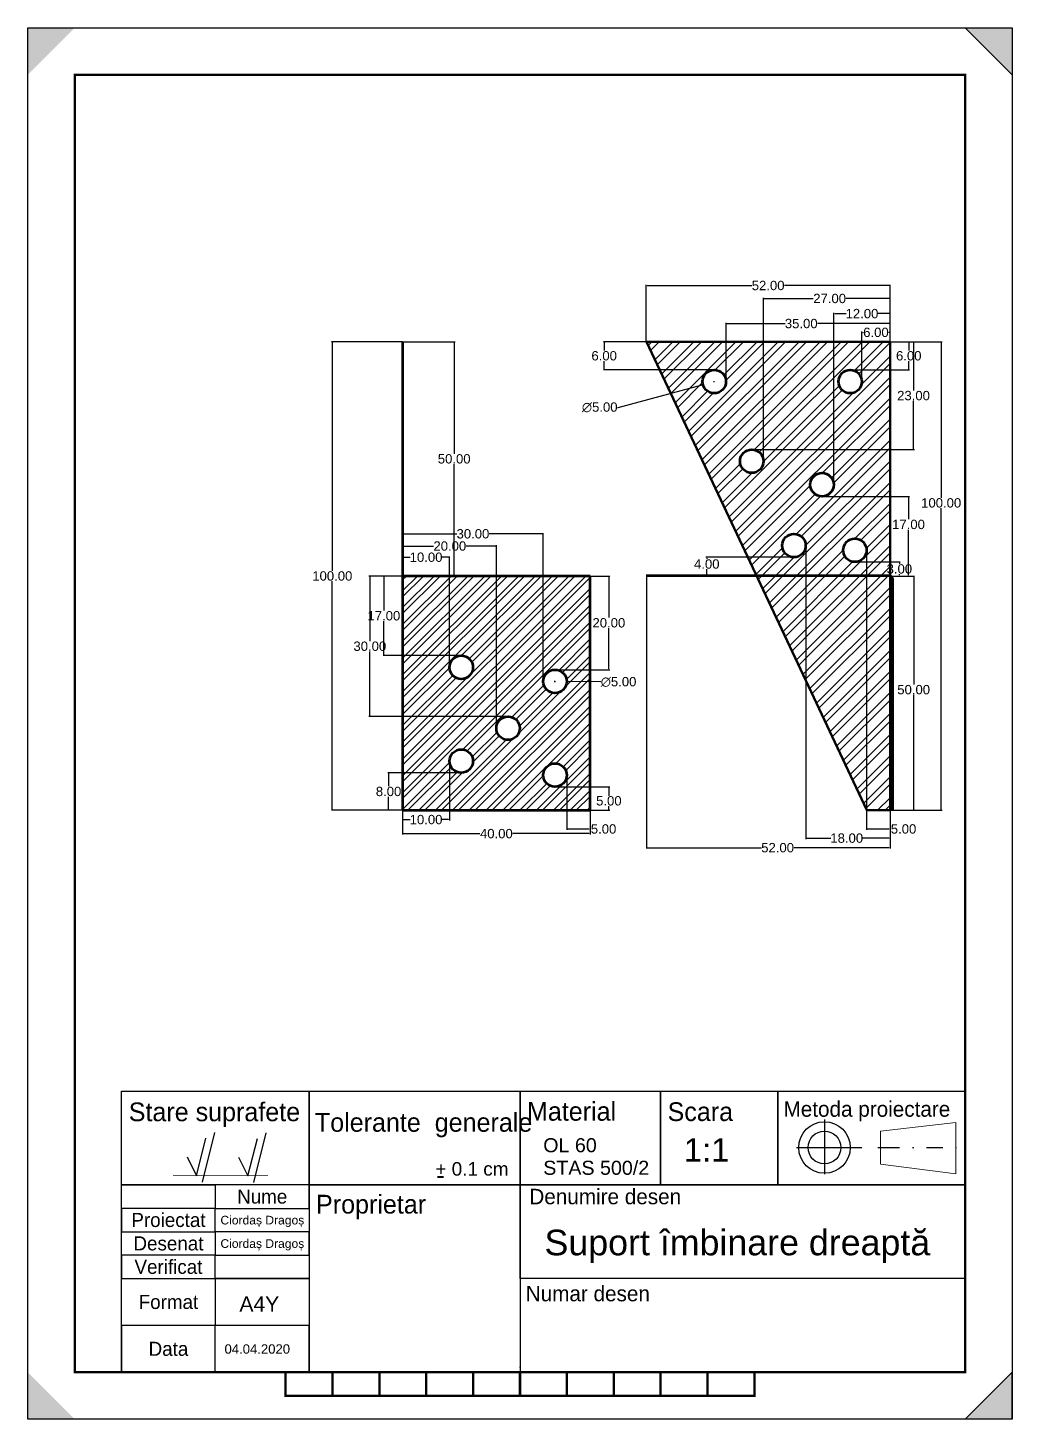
# Model space of a CAD drawing. Header units: millimetres. Extents: x 30695 to 30905, y 46034 to 46331.
import ezdxf

# ---------------------------------------------------------------- set-up
doc = ezdxf.new("R2010")
doc.units = ezdxf.units.MM
doc.styles.get("Standard").update_dxf_attribs({"font": 'arial.ttf'})
doc.dimstyles.new('Copy of Standard', dxfattribs={"dimtxt": 2, "dimasz": 0.18, "dimexe": 0.18, "dimexo": 0.0625, "dimgap": 0.09, "dimtad": 0, "dimtih": 1, "dimtoh": 1, "dimzin": 0, "dimdsep": 46, "dimtxsty": 'Standard', "dimcen": 0.09, "dimadec": 0, "dimazin": 0, "dimtfac": 1, "dimtofl": 0, "dimtmove": 0, "dimatfit": 3, "dimfxl": 1, "dimtolj": 1, "dimtzin": 0, "dimarcsym": 0})

# ---------------------------------------------------------------- blocks, each defined once
blk = doc.blocks.new('CERCURI')
at = {"color": 0, "lineweight": 140}
for centre in [(137.25, 210.82), (137.25, 190.82)]:
    blk.add_circle(centre, 2.5, dxfattribs=at)
blk = doc.blocks.new('*D2')
at = {"color": 0, "lineweight": -2, "transparency": 16777216}
for p, q in [((30808.5, 46168.54), (30819.62, 46168.54)), ((30819.44, 46168.36), (30819.44, 46166.65)), ((30808.5, 46163.54), (30819.62, 46163.54)), ((30819.44, 46163.72), (30819.44, 46164.43))]:
    blk.add_line(p, q, dxfattribs=at)
at = {"color": 0, "lineweight": 20, "transparency": 16777216}
for points in [[(30819.41, 46168.36), (30819.47, 46168.36), (30819.44, 46168.54)], [(30819.41, 46163.72), (30819.47, 46163.72), (30819.44, 46163.54)]]:
    blk.add_solid(points, dxfattribs=at)
at = {"layer": 'Defpoints', "color": 0, "lineweight": 20, "transparency": 16777216}
for p in [(30808.44, 46168.54), (30808.44, 46163.54), (30819.44, 46163.54)]:
    blk.add_point(p, dxfattribs=at)
at = {"color": 0, "lineweight": 20, "transparency": 16777216, "insert": (30819.44, 46165.54), "char_height": 2, "attachment_point": 5}
blk.add_mtext('\\A1;5.00', dxfattribs=at)
blk = doc.blocks.new('*D3')
at = {"color": 0, "lineweight": -2, "transparency": 16777216}
for p, q in [((30788.38, 46171.54), (30772.26, 46171.54)), ((30772.44, 46171.36), (30772.44, 46168.65)), ((30772.44, 46163.72), (30772.44, 46166.43)), ((30788.38, 46163.54), (30772.26, 46163.54))]:
    blk.add_line(p, q, dxfattribs=at)
at = {"color": 0, "lineweight": 20, "transparency": 16777216}
for points in [[(30772.41, 46171.36), (30772.47, 46171.36), (30772.44, 46171.54)], [(30772.41, 46163.72), (30772.47, 46163.72), (30772.44, 46163.54)]]:
    blk.add_solid(points, dxfattribs=at)
at = {"layer": 'Defpoints', "color": 0, "lineweight": 20, "transparency": 16777216}
for p in [(30788.44, 46171.54), (30772.44, 46163.54), (30788.44, 46163.54)]:
    blk.add_point(p, dxfattribs=at)
at = {"color": 0, "lineweight": 20, "transparency": 16777216, "insert": (30772.44, 46167.54), "char_height": 2, "attachment_point": 5}
blk.add_mtext('\\A1;8.00', dxfattribs=at)
blk = doc.blocks.new('*D4')
at = {"color": 0, "lineweight": -2, "transparency": 16777216}
for p, q in [((30788.38, 46213.54), (30771.26, 46213.54)), ((30771.44, 46213.36), (30771.44, 46206.15)), ((30771.44, 46196.72), (30771.44, 46203.93)), ((30788.38, 46196.54), (30771.26, 46196.54))]:
    blk.add_line(p, q, dxfattribs=at)
at = {"color": 0, "lineweight": 20, "transparency": 16777216}
for points in [[(30771.41, 46213.36), (30771.47, 46213.36), (30771.44, 46213.54)], [(30771.41, 46196.72), (30771.47, 46196.72), (30771.44, 46196.54)]]:
    blk.add_solid(points, dxfattribs=at)
at = {"layer": 'Defpoints', "color": 0, "lineweight": 20, "transparency": 16777216}
for p in [(30771.44, 46213.54), (30788.44, 46213.54), (30788.44, 46196.54)]:
    blk.add_point(p, dxfattribs=at)
at = {"color": 0, "lineweight": 20, "transparency": 16777216, "insert": (30771.44, 46205.04), "char_height": 2, "attachment_point": 5}
blk.add_mtext('\\A1;17.00', dxfattribs=at)
blk = doc.blocks.new('*D5')
at = {"color": 0, "lineweight": -2, "transparency": 16777216}
for p, q in [((30798.38, 46213.54), (30768.26, 46213.54)), ((30768.44, 46213.36), (30768.44, 46199.65)), ((30768.44, 46183.72), (30768.44, 46197.43)), ((30798.38, 46183.54), (30768.26, 46183.54))]:
    blk.add_line(p, q, dxfattribs=at)
at = {"color": 0, "lineweight": 20, "transparency": 16777216}
for points in [[(30768.41, 46213.36), (30768.47, 46213.36), (30768.44, 46213.54)], [(30768.41, 46183.72), (30768.47, 46183.72), (30768.44, 46183.54)]]:
    blk.add_solid(points, dxfattribs=at)
at = {"layer": 'Defpoints', "color": 0, "lineweight": 20, "transparency": 16777216}
for p in [(30768.44, 46213.54), (30798.44, 46213.54), (30798.44, 46183.54)]:
    blk.add_point(p, dxfattribs=at)
at = {"color": 0, "lineweight": 20, "transparency": 16777216, "insert": (30768.44, 46198.54), "char_height": 2, "attachment_point": 5}
blk.add_mtext('\\A1;30.00', dxfattribs=at)
blk = doc.blocks.new('*D6')
at = {"color": 0, "lineweight": -2, "transparency": 16777216}
for p, q in [((30775.44, 46163.47), (30775.44, 46158.36)), ((30815.44, 46163.47), (30815.44, 46158.36)), ((30775.62, 46158.54), (30791.94, 46158.54)), ((30815.26, 46158.54), (30798.94, 46158.54))]:
    blk.add_line(p, q, dxfattribs=at)
at = {"color": 0, "lineweight": 20, "transparency": 16777216}
for points in [[(30775.62, 46158.57), (30775.62, 46158.51), (30775.44, 46158.54)], [(30815.26, 46158.57), (30815.26, 46158.51), (30815.44, 46158.54)]]:
    blk.add_solid(points, dxfattribs=at)
at = {"layer": 'Defpoints', "color": 0, "lineweight": 20, "transparency": 16777216}
for p in [(30775.44, 46163.54), (30815.44, 46163.54), (30815.44, 46158.54)]:
    blk.add_point(p, dxfattribs=at)
at = {"color": 0, "lineweight": 20, "transparency": 16777216, "insert": (30795.44, 46158.54), "char_height": 2, "attachment_point": 5}
blk.add_mtext('\\A1;40.00', dxfattribs=at)
blk = doc.blocks.new('*D7')
at = {"color": 0, "lineweight": -2, "transparency": 16777216}
for p, q in [((30775.38, 46263.54), (30760.26, 46263.54)), ((30760.44, 46263.36), (30760.44, 46214.65)), ((30760.44, 46163.72), (30760.44, 46212.43)), ((30775.38, 46163.54), (30760.26, 46163.54))]:
    blk.add_line(p, q, dxfattribs=at)
at = {"color": 0, "lineweight": 20, "transparency": 16777216}
for points in [[(30760.41, 46263.36), (30760.47, 46263.36), (30760.44, 46263.54)], [(30760.41, 46163.72), (30760.47, 46163.72), (30760.44, 46163.54)]]:
    blk.add_solid(points, dxfattribs=at)
at = {"layer": 'Defpoints', "color": 0, "lineweight": 20, "transparency": 16777216}
for p in [(30775.44, 46263.54), (30760.44, 46163.54), (30775.44, 46163.54)]:
    blk.add_point(p, dxfattribs=at)
at = {"color": 0, "lineweight": 20, "transparency": 16777216, "insert": (30760.44, 46213.54), "char_height": 2, "attachment_point": 5}
blk.add_mtext('\\A1;100.00', dxfattribs=at)
blk = doc.blocks.new('*D8')
at = {"color": 0, "lineweight": -2, "transparency": 16777216}
for p, q in [((30807.85, 46191.04), (30808.03, 46191.04)), ((30807.94, 46190.95), (30807.94, 46191.13)), ((30817.73, 46190.92), (30810.62, 46191))]:
    blk.add_line(p, q, dxfattribs=at)
at = {"color": 0, "lineweight": 20, "transparency": 16777216}
blk.add_solid([(30810.62, 46191.03), (30810.62, 46190.97), (30810.44, 46191.01)], dxfattribs=at)
at = {"layer": 'Defpoints', "color": 0, "lineweight": 20, "transparency": 16777216}
for p in [(30805.44, 46191.07), (30810.44, 46191.01)]:
    blk.add_point(p, dxfattribs=at)
at = {"color": 0, "lineweight": 20, "transparency": 16777216, "insert": (30821.51, 46190.92), "char_height": 2, "attachment_point": 5}
blk.add_mtext('\\A1;∅5.00', dxfattribs=at)
blk = doc.blocks.new('*D9')
at = {"color": 0, "lineweight": -2, "transparency": 16777216}
for p, q in [((30807.5, 46213.54), (30819.62, 46213.54)), ((30819.44, 46213.36), (30819.44, 46204.65)), ((30819.44, 46193.72), (30819.44, 46202.43)), ((30807.5, 46193.54), (30819.62, 46193.54))]:
    blk.add_line(p, q, dxfattribs=at)
at = {"color": 0, "lineweight": 20, "transparency": 16777216}
for points in [[(30819.41, 46213.36), (30819.47, 46213.36), (30819.44, 46213.54)], [(30819.41, 46193.72), (30819.47, 46193.72), (30819.44, 46193.54)]]:
    blk.add_solid(points, dxfattribs=at)
at = {"layer": 'Defpoints', "color": 0, "lineweight": 20, "transparency": 16777216}
for p in [(30807.44, 46213.54), (30819.44, 46213.54), (30807.44, 46193.54)]:
    blk.add_point(p, dxfattribs=at)
at = {"color": 0, "lineweight": 20, "transparency": 16777216, "insert": (30819.44, 46203.54), "char_height": 2, "attachment_point": 5}
blk.add_mtext('\\A1;20.00', dxfattribs=at)
blk = doc.blocks.new('*D10')
at = {"color": 0, "lineweight": -2, "transparency": 16777216}
for p, q in [((30775.5, 46263.54), (30786.62, 46263.54)), ((30786.44, 46263.36), (30786.44, 46239.65)), ((30786.44, 46213.72), (30786.44, 46237.43)), ((30775.5, 46213.54), (30786.62, 46213.54))]:
    blk.add_line(p, q, dxfattribs=at)
at = {"color": 0, "lineweight": 20, "transparency": 16777216}
for points in [[(30786.41, 46263.36), (30786.47, 46263.36), (30786.44, 46263.54)], [(30786.41, 46213.72), (30786.47, 46213.72), (30786.44, 46213.54)]]:
    blk.add_solid(points, dxfattribs=at)
at = {"layer": 'Defpoints', "color": 0, "lineweight": 20, "transparency": 16777216}
for p in [(30775.44, 46263.54), (30775.44, 46213.54), (30786.44, 46213.54)]:
    blk.add_point(p, dxfattribs=at)
at = {"color": 0, "lineweight": 20, "transparency": 16777216, "insert": (30786.44, 46238.54), "char_height": 2, "attachment_point": 5}
blk.add_mtext('\\A1;50.00', dxfattribs=at)
blk = doc.blocks.new('*D11')
at = {"color": 0, "lineweight": -2, "transparency": 16777216}
for p, q in [((30827.42, 46263.6), (30827.42, 46275.72)), ((30879.42, 46263.6), (30879.42, 46275.72)), ((30827.6, 46275.54), (30849.96, 46275.54)), ((30879.24, 46275.54), (30856.88, 46275.54))]:
    blk.add_line(p, q, dxfattribs=at)
at = {"color": 0, "lineweight": 20, "transparency": 16777216}
for points in [[(30827.6, 46275.57), (30827.6, 46275.51), (30827.42, 46275.54)], [(30879.24, 46275.57), (30879.24, 46275.51), (30879.42, 46275.54)]]:
    blk.add_solid(points, dxfattribs=at)
at = {"layer": 'Defpoints', "color": 0, "lineweight": 20, "transparency": 16777216}
for p in [(30879.42, 46275.54), (30827.42, 46263.54), (30879.42, 46263.54)]:
    blk.add_point(p, dxfattribs=at)
at = {"color": 0, "lineweight": 20, "transparency": 16777216, "insert": (30853.42, 46275.54), "char_height": 2, "attachment_point": 5}
blk.add_mtext('\\A1;52.00', dxfattribs=at)
blk = doc.blocks.new('*D12')
at = {"color": 0, "lineweight": -2, "transparency": 16777216}
for p, q in [((30879.48, 46263.54), (30890.52, 46263.54)), ((30890.34, 46263.36), (30890.34, 46230.25)), ((30890.34, 46163.72), (30890.34, 46228.03)), ((30879.48, 46163.54), (30890.52, 46163.54))]:
    blk.add_line(p, q, dxfattribs=at)
at = {"color": 0, "lineweight": 20, "transparency": 16777216}
for points in [[(30890.31, 46263.36), (30890.37, 46263.36), (30890.34, 46263.54)], [(30890.31, 46163.72), (30890.37, 46163.72), (30890.34, 46163.54)]]:
    blk.add_solid(points, dxfattribs=at)
at = {"layer": 'Defpoints', "color": 0, "lineweight": 20, "transparency": 16777216}
for p in [(30879.42, 46263.54), (30879.42, 46163.54), (30890.34, 46163.54)]:
    blk.add_point(p, dxfattribs=at)
at = {"color": 0, "lineweight": 20, "transparency": 16777216, "insert": (30890.34, 46229.14), "char_height": 2, "attachment_point": 5}
blk.add_mtext('\\A1;100.00', dxfattribs=at)
blk = doc.blocks.new('*D13')
at = {"color": 0, "lineweight": -2, "transparency": 16777216}
for p, q in [((30872.48, 46216.54), (30881.6, 46216.54)), ((30881.42, 46216.36), (30881.42, 46216.15)), ((30872.48, 46213.54), (30881.6, 46213.54)), ((30881.42, 46213.72), (30881.42, 46213.93))]:
    blk.add_line(p, q, dxfattribs=at)
at = {"color": 0, "lineweight": 20, "transparency": 16777216}
for points in [[(30881.39, 46216.36), (30881.45, 46216.36), (30881.42, 46216.54)], [(30881.39, 46213.72), (30881.45, 46213.72), (30881.42, 46213.54)]]:
    blk.add_solid(points, dxfattribs=at)
at = {"layer": 'Defpoints', "color": 0, "lineweight": 20, "transparency": 16777216}
for p in [(30872.42, 46216.54), (30872.42, 46213.54), (30881.42, 46213.54)]:
    blk.add_point(p, dxfattribs=at)
at = {"color": 0, "lineweight": 20, "transparency": 16777216, "insert": (30881.42, 46215.04), "char_height": 2, "attachment_point": 5}
blk.add_mtext('\\A1;3.00', dxfattribs=at)
blk = doc.blocks.new('*D14')
at = {"color": 0, "lineweight": -2, "transparency": 16777216}
for p, q in [((30865.48, 46230.54), (30883.55, 46230.54)), ((30883.37, 46230.36), (30883.37, 46225.65)), ((30883.37, 46213.72), (30883.37, 46223.43)), ((30865.48, 46213.54), (30883.55, 46213.54))]:
    blk.add_line(p, q, dxfattribs=at)
at = {"color": 0, "lineweight": 20, "transparency": 16777216}
for points in [[(30883.34, 46230.36), (30883.4, 46230.36), (30883.37, 46230.54)], [(30883.34, 46213.72), (30883.4, 46213.72), (30883.37, 46213.54)]]:
    blk.add_solid(points, dxfattribs=at)
at = {"layer": 'Defpoints', "color": 0, "lineweight": 20, "transparency": 16777216}
for p in [(30865.42, 46230.54), (30865.42, 46213.54), (30883.37, 46213.54)]:
    blk.add_point(p, dxfattribs=at)
at = {"color": 0, "lineweight": 20, "transparency": 16777216, "insert": (30883.37, 46224.54), "char_height": 2, "attachment_point": 5}
blk.add_mtext('\\A1;17.00', dxfattribs=at)
blk = doc.blocks.new('*D15')
at = {"color": 0, "lineweight": -2, "transparency": 16777216}
for p, q in [((30871.48, 46263.54), (30883.6, 46263.54)), ((30883.42, 46263.36), (30883.42, 46261.65)), ((30883.42, 46257.72), (30883.42, 46259.43)), ((30871.48, 46257.54), (30883.6, 46257.54))]:
    blk.add_line(p, q, dxfattribs=at)
at = {"color": 0, "lineweight": 20, "transparency": 16777216}
for points in [[(30883.39, 46263.36), (30883.45, 46263.36), (30883.42, 46263.54)], [(30883.39, 46257.72), (30883.45, 46257.72), (30883.42, 46257.54)]]:
    blk.add_solid(points, dxfattribs=at)
at = {"layer": 'Defpoints', "color": 0, "lineweight": 20, "transparency": 16777216}
for p in [(30871.42, 46263.54), (30883.42, 46263.54), (30871.42, 46257.54)]:
    blk.add_point(p, dxfattribs=at)
at = {"color": 0, "lineweight": 20, "transparency": 16777216, "insert": (30883.42, 46260.54), "char_height": 2, "attachment_point": 5}
blk.add_mtext('\\A1;6.00', dxfattribs=at)
blk = doc.blocks.new('*D16')
at = {"color": 0, "lineweight": -2, "transparency": 16777216}
for p, q in [((30775.44, 46190.6), (30775.44, 46222.72)), ((30775.62, 46222.54), (30786.98, 46222.54)), ((30805.26, 46222.54), (30793.9, 46222.54)), ((30805.44, 46190.6), (30805.44, 46222.72))]:
    blk.add_line(p, q, dxfattribs=at)
at = {"color": 0, "lineweight": 20, "transparency": 16777216}
for points in [[(30775.62, 46222.57), (30775.62, 46222.51), (30775.44, 46222.54)], [(30805.26, 46222.57), (30805.26, 46222.51), (30805.44, 46222.54)]]:
    blk.add_solid(points, dxfattribs=at)
at = {"layer": 'Defpoints', "color": 0, "lineweight": 20, "transparency": 16777216}
for p in [(30775.44, 46222.54), (30775.44, 46190.54), (30805.44, 46190.54)]:
    blk.add_point(p, dxfattribs=at)
at = {"color": 0, "lineweight": 20, "transparency": 16777216, "insert": (30790.44, 46222.54), "char_height": 2, "attachment_point": 5}
blk.add_mtext('\\A1;30.00', dxfattribs=at)
blk = doc.blocks.new('*D17')
at = {"color": 0, "lineweight": -2, "transparency": 16777216}
for p, q in [((30873.42, 46255.6), (30873.42, 46265.72)), ((30873.6, 46265.54), (30873.73, 46265.54)), ((30879.24, 46265.54), (30879.11, 46265.54)), ((30879.42, 46255.6), (30879.42, 46265.72))]:
    blk.add_line(p, q, dxfattribs=at)
at = {"color": 0, "lineweight": 20, "transparency": 16777216}
for points in [[(30873.6, 46265.57), (30873.6, 46265.51), (30873.42, 46265.54)], [(30879.24, 46265.57), (30879.24, 46265.51), (30879.42, 46265.54)]]:
    blk.add_solid(points, dxfattribs=at)
at = {"layer": 'Defpoints', "color": 0, "lineweight": 20, "transparency": 16777216}
for p in [(30879.42, 46265.54), (30873.42, 46255.54), (30879.42, 46255.54)]:
    blk.add_point(p, dxfattribs=at)
at = {"color": 0, "lineweight": 20, "transparency": 16777216, "insert": (30876.42, 46265.54), "char_height": 2, "attachment_point": 5}
blk.add_mtext('\\A1;6.00', dxfattribs=at)
blk = doc.blocks.new('*D18')
at = {"color": 0, "lineweight": -2, "transparency": 16777216}
for p, q in [((30852.42, 46237.6), (30852.42, 46272.95)), ((30852.6, 46272.77), (30863.06, 46272.77)), ((30879.24, 46272.77), (30870.02, 46272.77)), ((30879.42, 46237.6), (30879.42, 46272.95))]:
    blk.add_line(p, q, dxfattribs=at)
at = {"color": 0, "lineweight": 20, "transparency": 16777216}
for points in [[(30852.6, 46272.8), (30852.6, 46272.74), (30852.42, 46272.77)], [(30879.24, 46272.8), (30879.24, 46272.74), (30879.42, 46272.77)]]:
    blk.add_solid(points, dxfattribs=at)
at = {"layer": 'Defpoints', "color": 0, "lineweight": 20, "transparency": 16777216}
for p in [(30879.42, 46272.77), (30852.42, 46237.54), (30879.42, 46237.54)]:
    blk.add_point(p, dxfattribs=at)
at = {"color": 0, "lineweight": 20, "transparency": 16777216, "insert": (30866.54, 46272.77), "char_height": 2, "attachment_point": 5}
blk.add_mtext('\\A1;27.00', dxfattribs=at)
blk = doc.blocks.new('*D19')
at = {"color": 0, "lineweight": -2, "transparency": 16777216}
for p, q in [((30775.44, 46193.6), (30775.44, 46217.72)), ((30775.62, 46217.54), (30777.08, 46217.54)), ((30785.26, 46217.54), (30783.81, 46217.54)), ((30785.44, 46193.6), (30785.44, 46217.72))]:
    blk.add_line(p, q, dxfattribs=at)
at = {"color": 0, "lineweight": 20, "transparency": 16777216}
for points in [[(30775.62, 46217.57), (30775.62, 46217.51), (30775.44, 46217.54)], [(30785.26, 46217.57), (30785.26, 46217.51), (30785.44, 46217.54)]]:
    blk.add_solid(points, dxfattribs=at)
at = {"layer": 'Defpoints', "color": 0, "lineweight": 20, "transparency": 16777216}
for p in [(30775.44, 46217.54), (30775.44, 46193.54), (30785.44, 46193.54)]:
    blk.add_point(p, dxfattribs=at)
at = {"color": 0, "lineweight": 20, "transparency": 16777216, "insert": (30780.44, 46217.54), "char_height": 2, "attachment_point": 5}
blk.add_mtext('\\A1;10.00', dxfattribs=at)
blk = doc.blocks.new('*D20')
at = {"color": 0, "lineweight": -2, "transparency": 16777216}
for p, q in [((30775.44, 46180.6), (30775.44, 46220.11)), ((30775.62, 46219.93), (30782.03, 46219.93)), ((30795.26, 46219.93), (30788.99, 46219.93)), ((30795.44, 46180.6), (30795.44, 46220.11))]:
    blk.add_line(p, q, dxfattribs=at)
at = {"color": 0, "lineweight": 20, "transparency": 16777216}
for points in [[(30775.62, 46219.96), (30775.62, 46219.9), (30775.44, 46219.93)], [(30795.26, 46219.96), (30795.26, 46219.9), (30795.44, 46219.93)]]:
    blk.add_solid(points, dxfattribs=at)
at = {"layer": 'Defpoints', "color": 0, "lineweight": 20, "transparency": 16777216}
for p in [(30775.44, 46219.93), (30775.44, 46180.54), (30795.44, 46180.54)]:
    blk.add_point(p, dxfattribs=at)
at = {"color": 0, "lineweight": 20, "transparency": 16777216, "insert": (30785.51, 46219.93), "char_height": 2, "attachment_point": 5}
blk.add_mtext('\\A1;20.00', dxfattribs=at)
blk = doc.blocks.new('*D21')
at = {"color": 0, "lineweight": -2, "transparency": 16777216}
for p, q in [((30775.44, 46174.47), (30775.44, 46161.36)), ((30785.44, 46174.47), (30785.44, 46161.36)), ((30775.62, 46161.54), (30777.08, 46161.54)), ((30785.26, 46161.54), (30783.81, 46161.54))]:
    blk.add_line(p, q, dxfattribs=at)
at = {"color": 0, "lineweight": 20, "transparency": 16777216}
for points in [[(30775.62, 46161.57), (30775.62, 46161.51), (30775.44, 46161.54)], [(30785.26, 46161.57), (30785.26, 46161.51), (30785.44, 46161.54)]]:
    blk.add_solid(points, dxfattribs=at)
at = {"layer": 'Defpoints', "color": 0, "lineweight": 20, "transparency": 16777216}
for p in [(30775.44, 46174.54), (30785.44, 46174.54), (30775.44, 46161.54)]:
    blk.add_point(p, dxfattribs=at)
at = {"color": 0, "lineweight": 20, "transparency": 16777216, "insert": (30780.44, 46161.54), "char_height": 2, "attachment_point": 5}
blk.add_mtext('\\A1;10.00', dxfattribs=at)
blk = doc.blocks.new('*D22')
at = {"color": 0, "lineweight": -2, "transparency": 16777216}
for p, q in [((30810.44, 46170.47), (30810.44, 46159.36)), ((30815.44, 46170.47), (30815.44, 46159.36)), ((30810.62, 46159.54), (30815.26, 46159.54)), ((30815.44, 46159.54), (30815.62, 46159.54))]:
    blk.add_line(p, q, dxfattribs=at)
at = {"color": 0, "lineweight": 20, "transparency": 16777216}
for points in [[(30810.62, 46159.57), (30810.62, 46159.51), (30810.44, 46159.54)], [(30815.26, 46159.57), (30815.26, 46159.51), (30815.44, 46159.54)]]:
    blk.add_solid(points, dxfattribs=at)
at = {"layer": 'Defpoints', "color": 0, "lineweight": 20, "transparency": 16777216}
for p in [(30810.44, 46170.54), (30815.44, 46170.54), (30815.44, 46159.54)]:
    blk.add_point(p, dxfattribs=at)
at = {"color": 0, "lineweight": 20, "transparency": 16777216, "insert": (30818.31, 46159.54), "char_height": 2, "attachment_point": 5}
blk.add_mtext('\\A1;5.00', dxfattribs=at)
blk = doc.blocks.new('*D23')
at = {"color": 0, "lineweight": -2, "transparency": 16777216}
for p, q in [((30867.44, 46232.6), (30867.44, 46269.72)), ((30879.44, 46232.6), (30879.44, 46269.72)), ((30867.62, 46269.54), (30870.08, 46269.54)), ((30879.26, 46269.54), (30876.81, 46269.54))]:
    blk.add_line(p, q, dxfattribs=at)
at = {"color": 0, "lineweight": 20, "transparency": 16777216}
for points in [[(30867.62, 46269.57), (30867.62, 46269.51), (30867.44, 46269.54)], [(30879.26, 46269.57), (30879.26, 46269.51), (30879.44, 46269.54)]]:
    blk.add_solid(points, dxfattribs=at)
at = {"layer": 'Defpoints', "color": 0, "lineweight": 20, "transparency": 16777216}
for p in [(30879.44, 46269.54), (30867.44, 46232.54), (30879.44, 46232.54)]:
    blk.add_point(p, dxfattribs=at)
at = {"color": 0, "lineweight": 20, "transparency": 16777216, "insert": (30873.44, 46269.54), "char_height": 2, "attachment_point": 5}
blk.add_mtext('\\A1;12.00', dxfattribs=at)
blk = doc.blocks.new('*D24')
at = {"color": 0, "lineweight": -2, "transparency": 16777216}
for p, q in [((30844.44, 46254.6), (30844.44, 46267.6)), ((30844.62, 46267.42), (30857.02, 46267.42)), ((30879.26, 46267.42), (30863.94, 46267.42)), ((30879.44, 46254.6), (30879.44, 46267.6))]:
    blk.add_line(p, q, dxfattribs=at)
at = {"color": 0, "lineweight": 20, "transparency": 16777216}
for points in [[(30844.62, 46267.45), (30844.62, 46267.39), (30844.44, 46267.42)], [(30879.26, 46267.45), (30879.26, 46267.39), (30879.44, 46267.42)]]:
    blk.add_solid(points, dxfattribs=at)
at = {"layer": 'Defpoints', "color": 0, "lineweight": 20, "transparency": 16777216}
for p in [(30879.44, 46267.42), (30844.44, 46254.54), (30879.44, 46254.54)]:
    blk.add_point(p, dxfattribs=at)
at = {"color": 0, "lineweight": 20, "transparency": 16777216, "insert": (30860.48, 46267.42), "char_height": 2, "attachment_point": 5}
blk.add_mtext('\\A1;35.00', dxfattribs=at)
blk = doc.blocks.new('*D25')
at = {"color": 0, "lineweight": -2, "transparency": 16777216}
for p, q in [((30841.38, 46263.54), (30818.26, 46263.54)), ((30818.44, 46263.36), (30818.44, 46261.65)), ((30818.44, 46257.72), (30818.44, 46259.43)), ((30841.38, 46257.54), (30818.26, 46257.54))]:
    blk.add_line(p, q, dxfattribs=at)
at = {"color": 0, "lineweight": 20, "transparency": 16777216}
for points in [[(30818.41, 46263.36), (30818.47, 46263.36), (30818.44, 46263.54)], [(30818.41, 46257.72), (30818.47, 46257.72), (30818.44, 46257.54)]]:
    blk.add_solid(points, dxfattribs=at)
at = {"layer": 'Defpoints', "color": 0, "lineweight": 20, "transparency": 16777216}
for p in [(30818.44, 46263.54), (30841.44, 46263.54), (30841.44, 46257.54)]:
    blk.add_point(p, dxfattribs=at)
at = {"color": 0, "lineweight": 20, "transparency": 16777216, "insert": (30818.44, 46260.54), "char_height": 2, "attachment_point": 5}
blk.add_mtext('\\A1;6.00', dxfattribs=at)
blk = doc.blocks.new('*D26')
at = {"color": 0, "lineweight": -2, "transparency": 16777216}
for p, q in [((30850.5, 46263.54), (30884.62, 46263.54)), ((30884.44, 46263.36), (30884.44, 46253.15)), ((30884.44, 46240.72), (30884.44, 46250.93)), ((30850.5, 46240.54), (30884.62, 46240.54))]:
    blk.add_line(p, q, dxfattribs=at)
at = {"color": 0, "lineweight": 20, "transparency": 16777216}
for points in [[(30884.41, 46263.36), (30884.47, 46263.36), (30884.44, 46263.54)], [(30884.41, 46240.72), (30884.47, 46240.72), (30884.44, 46240.54)]]:
    blk.add_solid(points, dxfattribs=at)
at = {"layer": 'Defpoints', "color": 0, "lineweight": 20, "transparency": 16777216}
for p in [(30850.44, 46263.54), (30884.44, 46263.54), (30850.44, 46240.54)]:
    blk.add_point(p, dxfattribs=at)
at = {"color": 0, "lineweight": 20, "transparency": 16777216, "insert": (30884.44, 46252.04), "char_height": 2, "attachment_point": 5}
blk.add_mtext('\\A1;23.00', dxfattribs=at)
blk = doc.blocks.new('*D27')
at = {"color": 0, "lineweight": -2, "transparency": 16777216}
for p, q in [((30841.83, 46255.04), (30842.01, 46255.04)), ((30841.92, 46254.95), (30841.92, 46255.13)), ((30821.44, 46249.54), (30839.33, 46254.35)), ((30821.26, 46249.54), (30821.44, 46249.54))]:
    blk.add_line(p, q, dxfattribs=at)
at = {"color": 0, "lineweight": 20, "transparency": 16777216}
blk.add_solid([(30839.32, 46254.37), (30839.34, 46254.32), (30839.51, 46254.39)], dxfattribs=at)
at = {"layer": 'Defpoints', "color": 0, "lineweight": 20, "transparency": 16777216}
for p in [(30844.34, 46255.69), (30839.51, 46254.39)]:
    blk.add_point(p, dxfattribs=at)
at = {"color": 0, "lineweight": 20, "transparency": 16777216, "insert": (30817.49, 46249.54), "char_height": 2, "attachment_point": 5}
blk.add_mtext('\\A1;∅5.00', dxfattribs=at)
blk = doc.blocks.new('*D28')
at = {"color": 0, "lineweight": -2, "transparency": 16777216}
for p, q in [((30859.38, 46217.54), (30840.15, 46217.54)), ((30840.33, 46217.36), (30840.33, 46217.2)), ((30859.38, 46213.54), (30840.15, 46213.54)), ((30840.33, 46213.72), (30840.33, 46214.98))]:
    blk.add_line(p, q, dxfattribs=at)
at = {"color": 0, "lineweight": 20, "transparency": 16777216}
for points in [[(30840.3, 46217.36), (30840.36, 46217.36), (30840.33, 46217.54)], [(30840.3, 46213.72), (30840.36, 46213.72), (30840.33, 46213.54)]]:
    blk.add_solid(points, dxfattribs=at)
at = {"layer": 'Defpoints', "color": 0, "lineweight": 20, "transparency": 16777216}
for p in [(30859.44, 46217.54), (30840.33, 46213.54), (30859.44, 46213.54)]:
    blk.add_point(p, dxfattribs=at)
at = {"color": 0, "lineweight": 20, "transparency": 16777216, "insert": (30840.33, 46216.09), "char_height": 2, "attachment_point": 5}
blk.add_mtext('\\A1;4.00', dxfattribs=at)
blk = doc.blocks.new('*D29')
at = {"color": 0, "lineweight": -2, "transparency": 16777216}
for p, q in [((30861.44, 46220.47), (30861.44, 46157.4)), ((30879.44, 46220.47), (30879.44, 46157.4)), ((30861.62, 46157.58), (30866.82, 46157.58)), ((30879.26, 46157.58), (30873.56, 46157.58))]:
    blk.add_line(p, q, dxfattribs=at)
at = {"color": 0, "lineweight": 20, "transparency": 16777216}
for points in [[(30861.62, 46157.61), (30861.62, 46157.55), (30861.44, 46157.58)], [(30879.26, 46157.61), (30879.26, 46157.55), (30879.44, 46157.58)]]:
    blk.add_solid(points, dxfattribs=at)
at = {"layer": 'Defpoints', "color": 0, "lineweight": 20, "transparency": 16777216}
for p in [(30861.44, 46220.54), (30879.44, 46220.54), (30879.44, 46157.58)]:
    blk.add_point(p, dxfattribs=at)
at = {"color": 0, "lineweight": 20, "transparency": 16777216, "insert": (30870.19, 46157.58), "char_height": 2, "attachment_point": 5}
blk.add_mtext('\\A1;18.00', dxfattribs=at)
blk = doc.blocks.new('*D31')
at = {"color": 0, "lineweight": -2, "transparency": 16777216}
for p, q in [((30827.44, 46213.47), (30827.44, 46155.36)), ((30879.44, 46213.47), (30879.44, 46155.36)), ((30827.62, 46155.54), (30851.98, 46155.54)), ((30879.26, 46155.54), (30858.9, 46155.54))]:
    blk.add_line(p, q, dxfattribs=at)
at = {"color": 0, "lineweight": 20, "transparency": 16777216}
for points in [[(30827.62, 46155.57), (30827.62, 46155.51), (30827.44, 46155.54)], [(30879.26, 46155.57), (30879.26, 46155.51), (30879.44, 46155.54)]]:
    blk.add_solid(points, dxfattribs=at)
at = {"layer": 'Defpoints', "color": 0, "lineweight": 20, "transparency": 16777216}
for p in [(30827.44, 46213.54), (30879.44, 46213.54), (30879.44, 46155.54)]:
    blk.add_point(p, dxfattribs=at)
at = {"color": 0, "lineweight": 20, "transparency": 16777216, "insert": (30855.44, 46155.54), "char_height": 2, "attachment_point": 5}
blk.add_mtext('\\A1;52.00', dxfattribs=at)
blk = doc.blocks.new('*D32')
at = {"color": 0, "lineweight": -2, "transparency": 16777216}
for p, q in [((30878.5, 46213.54), (30884.65, 46213.54)), ((30884.47, 46213.36), (30884.47, 46190.38)), ((30884.47, 46163.72), (30884.47, 46188.16)), ((30878.5, 46163.54), (30884.65, 46163.54))]:
    blk.add_line(p, q, dxfattribs=at)
at = {"color": 0, "lineweight": 20, "transparency": 16777216}
for points in [[(30884.44, 46213.36), (30884.5, 46213.36), (30884.47, 46213.54)], [(30884.44, 46163.72), (30884.5, 46163.72), (30884.47, 46163.54)]]:
    blk.add_solid(points, dxfattribs=at)
at = {"layer": 'Defpoints', "color": 0, "lineweight": 20, "transparency": 16777216}
for p in [(30878.44, 46213.54), (30878.44, 46163.54), (30884.47, 46163.54)]:
    blk.add_point(p, dxfattribs=at)
at = {"color": 0, "lineweight": 20, "transparency": 16777216, "insert": (30884.47, 46189.27), "char_height": 2, "attachment_point": 5}
blk.add_mtext('\\A1;50.00', dxfattribs=at)
blk = doc.blocks.new('*D33')
at = {"color": 0, "lineweight": -2, "transparency": 16777216}
for p, q in [((30874.44, 46218.47), (30874.44, 46159.36)), ((30879.44, 46218.47), (30879.44, 46159.36)), ((30874.62, 46159.54), (30879.26, 46159.54)), ((30879.44, 46159.54), (30879.62, 46159.54))]:
    blk.add_line(p, q, dxfattribs=at)
at = {"color": 0, "lineweight": 20, "transparency": 16777216}
for points in [[(30874.62, 46159.57), (30874.62, 46159.51), (30874.44, 46159.54)], [(30879.26, 46159.57), (30879.26, 46159.51), (30879.44, 46159.54)]]:
    blk.add_solid(points, dxfattribs=at)
at = {"layer": 'Defpoints', "color": 0, "lineweight": 20, "transparency": 16777216}
for p in [(30874.44, 46218.54), (30879.44, 46218.54), (30879.44, 46159.54)]:
    blk.add_point(p, dxfattribs=at)
at = {"color": 0, "lineweight": 20, "transparency": 16777216, "insert": (30882.31, 46159.54), "char_height": 2, "attachment_point": 5}
blk.add_mtext('\\A1;5.00', dxfattribs=at)

msp = doc.modelspace()

# ---------------------------------------------------------------- hatches: boundary and pattern name
h = msp.add_hatch(color=256)
h.dxf.hatch_style = 1
h.paths.add_polyline_path([(30695.481, 46320.556), (30705.481, 46330.556), (30695.481, 46330.556)])
h = msp.add_hatch(color=256)
h.dxf.hatch_style = 1
h.paths.add_polyline_path([(30905.481, 46330.556), (30895.481, 46330.556), (30905.481, 46320.556)])
at = {"lineweight": 20}
h = msp.add_hatch(dxfattribs=at)
h.set_pattern_fill('STEEL', color=256)
h.set_pattern_definition([(45, (30652.442, 45973.537), (-2.245064, 2.245064), []), (45, (30652.442, 45975.1244), (-2.245064, 2.245064), [])])
h.paths.add_polyline_path([(30850.94, 46213.542), (30879.421, 46213.542), (30879.421, 46263.537), (30827.442, 46263.537)])
h.paths.add_polyline_path([(30847.421, 46238.042, -1), (30852.421, 46238.042, -1)], flags=16)
h.paths.add_polyline_path([(30839.421, 46255.042, -1), (30844.421, 46255.042, -1)], flags=16)
h.paths.add_polyline_path([(30862.421, 46233.042, -1), (30867.421, 46233.042, -1)], flags=16)
h.paths.add_polyline_path([(30868.421, 46255.042, -1), (30873.421, 46255.042, -1)], flags=16)
h.paths.add_polyline_path([(30861.421, 46220.042, -1), (30856.421, 46220.042, -1)], flags=16)
h.paths.add_polyline_path([(30874.421, 46219.042, -1), (30869.421, 46219.042, -1)], flags=16)
h.paths.add_polyline_path([(30850.94, 46213.542), (30874.442, 46163.537), (30879.442, 46163.537), (30879.442, 46213.542)])
h = msp.add_hatch(dxfattribs=at)
h.set_pattern_fill('STEEL', color=256, scale=0.8)
h.set_pattern_definition([(45, (30650.442, 45983.537), (-1.796051, 1.796051), []), (45, (30650.442, 45984.807), (-1.796051, 1.796051), [])])
h.paths.add_polyline_path([(30815.442, 46213.537), (30775.442, 46213.537), (30775.442, 46163.537), (30815.442, 46163.537)])
h.paths.add_polyline_path([(30790.442, 46194.037, -1), (30785.442, 46194.037, -1)], flags=16)
h.paths.add_polyline_path([(30810.442, 46191.037, -1), (30805.442, 46191.037, -1)], flags=16)
h.paths.add_polyline_path([(30800.442, 46181.037, -1), (30795.442, 46181.037, -1)], flags=16)
h.paths.add_polyline_path([(30790.442, 46174.037, -1), (30785.442, 46174.037, -1)], flags=16)
h.paths.add_polyline_path([(30810.442, 46171.037, -1), (30805.442, 46171.037, -1)], flags=16)
h.paths.add_polyline_path([(30811.8, 46084.414), (30827.895, 46084.414), (30827.895, 46094.268), (30811.8, 46094.268)], flags=9)
h.paths.add_polyline_path([(30808.943, 46065.252), (30894.771, 46065.252), (30894.771, 46075.86), (30808.943, 46075.86)], flags=9)
h.paths.add_polyline_path([(30773.206, 46054.205), (30792.913, 46054.205), (30792.913, 46061.714), (30773.206, 46061.714)], flags=9)
h.paths.add_polyline_path([(30760.209, 46064.766), (30806.205, 46064.766), (30806.205, 46073.509), (30760.209, 46073.509)], flags=9)
h.paths.add_polyline_path([(30846.532, 46046.552), (30874.676, 46046.552), (30874.676, 46057.744), (30846.532, 46057.744)], flags=9)
h.paths.add_polyline_path([(30839.187, 46087.282), (30851.407, 46087.282), (30851.407, 46094.812), (30839.187, 46094.812)], flags=9)
h.paths.add_polyline_path([(30741.931, 46046.992), (30756.936, 46046.992), (30756.936, 46050.056), (30741.931, 46050.056)], flags=9)
h.paths.add_polyline_path([(30721.928, 46067.95), (30738.911, 46067.95), (30738.911, 46074.522), (30721.928, 46074.522)], flags=9)
h.paths.add_polyline_path([(30804.656, 46056.933), (30834.669, 46056.933), (30834.669, 46064.162), (30804.656, 46064.162)], flags=9)
h.paths.add_polyline_path([(30806.247, 46077.643), (30841.535, 46077.643), (30841.535, 46084.872), (30806.247, 46084.872)], flags=9)
h.paths.add_polyline_path([(30859.656, 46096.329), (30899.522, 46096.329), (30899.522, 46103.558), (30859.656, 46103.558)], flags=9)
h.paths.add_polyline_path([(30834.481, 46094.994), (30852.121, 46094.994), (30852.121, 46103.756), (30834.481, 46103.756)], flags=9)
h.paths.add_polyline_path([(30804.481, 46095.106), (30828.14, 46095.106), (30828.14, 46103.868), (30804.481, 46103.868)], flags=9)
h.paths.add_polyline_path([(30759.481, 46075.283), (30788.57, 46075.283), (30788.57, 46084.045), (30759.481, 46084.045)], flags=9)
h.paths.add_polyline_path([(30760.364, 46089.394), (30786.565, 46089.394), (30786.565, 46104.823), (30760.364, 46104.823)], flags=9)
h.paths.add_polyline_path([(30725.375, 46045.45), (30735.525, 46045.45), (30735.525, 46052.022), (30725.375, 46052.022)], flags=9)
h.paths.add_polyline_path([(30722.812, 46055.45), (30738.026, 46055.45), (30738.026, 46062.022), (30722.812, 46062.022)], flags=9)
h.paths.add_polyline_path([(30721.953, 46062.95), (30739.194, 46062.95), (30739.194, 46069.522), (30721.953, 46069.522)], flags=9)
h.paths.add_polyline_path([(30721.083, 46072.95), (30739.755, 46072.95), (30739.755, 46079.522), (30721.083, 46079.522)], flags=9)
h.paths.add_polyline_path([(30744.072, 46077.95), (30756.766, 46077.95), (30756.766, 46084.522), (30744.072, 46084.522)], flags=9)
h.paths.add_polyline_path([(30719.893, 46094.955), (30760.773, 46094.955), (30760.773, 46103.717), (30719.893, 46103.717)], flags=9)
h = msp.add_hatch(color=256)
h.dxf.hatch_style = 1
h.paths.add_polyline_path([(30695.481, 46043.556), (30705.481, 46033.556), (30695.481, 46033.556)])
h = msp.add_hatch(color=256)
h.dxf.hatch_style = 1
h.paths.add_polyline_path([(30905.481, 46043.556), (30895.481, 46033.556), (30905.481, 46033.556)])

# ---------------------------------------------------------------- linework, layer by layer
for p, q in [((30895.481, 46330.556), (30905.481, 46320.556)), ((30865.442, 46097.516), (30865.442, 46085.868)), ((30732.709, 46084.114), (30735.36, 46094.715)), ((30743.689, 46084.064), (30746.339, 46094.665)), ((30731.465, 46085.535), (30733.465, 46093.535)), ((30742.444, 46085.485), (30744.444, 46093.485)), ((30859.463, 46091.537), (30873.442, 46091.537)), ((30876.84, 46091.537), (30881.426, 46091.537)), ((30884.226, 46091.537), (30884.504, 46091.537)), ((30887.196, 46091.537), (30890.692, 46091.537)), ((30893.399, 46091.537), (30893.578, 46091.537)), ((30729.465, 46089.535), (30731.465, 46085.535)), ((30740.444, 46089.485), (30742.444, 46085.485)), ((30755.481, 46083.556), (30755.481, 46043.556)), ((30755.481, 46083.556), (30895.481, 46083.556)), ((30800.481, 46083.556), (30800.481, 46043.556)), ((30895.481, 46033.556), (30905.481, 46043.556)), ((30905.481, 46033.556), (30905.481, 46043.556)), ((30905.481, 46033.556), (30895.481, 46033.556))]:
    msp.add_line(p, q)
at = {"color": 0, "lineweight": 140}
for p, q in [((30775.442, 46263.537), (30775.442, 46163.537)), ((30815.442, 46213.537), (30775.442, 46213.537)), ((30815.442, 46163.537), (30815.442, 46213.537)), ((30775.442, 46163.537), (30815.442, 46163.537))]:
    msp.add_line(p, q, dxfattribs=at)
at = {"color": 0, "lineweight": 20}
for p, q in [((30827.421, 46263.542), (30879.421, 46263.542)), ((30879.421, 46263.542), (30879.421, 46213.542)), ((30879.421, 46213.542), (30827.421, 46213.542)), ((30879.421, 46213.542), (30850.421, 46213.542)), ((30810.442, 46171.537), (30810.442, 46169.537)), ((30877.379, 46095.022), (30877.412, 46088.042)), ((30877.38, 46095.022), (30893.442, 46096.892)), ((30893.443, 46096.889), (30893.443, 46085.903)), ((30877.416, 46088.024), (30893.446, 46085.9))]:
    msp.add_line(p, q, dxfattribs=at)
at = {"color": 0, "lineweight": 50}
for p, q in [((30827.442, 46263.537), (30874.442, 46163.537)), ((30879.442, 46263.537), (30827.442, 46263.537)), ((30879.442, 46163.537), (30879.442, 46263.537)), ((30874.442, 46163.537), (30879.442, 46163.537))]:
    msp.add_line(p, q, dxfattribs=at)
at = {"color": 0, "lineweight": 158}
for p, q in [((30879.421, 46213.542), (30827.421, 46213.542)), ((30879.421, 46213.542), (30879.421, 46213.542)), ((30879.921, 46213.042), (30879.931, 46163.541))]:
    msp.add_line(p, q, dxfattribs=at)
for points in [[(30695.481, 46330.556), (30905.481, 46330.556), (30905.481, 46033.556), (30695.481, 46033.556)], [(30895.481, 46043.556), (30715.481, 46043.556), (30715.481, 46103.556), (30895.481, 46103.556)], [(30715.481, 46103.556), (30755.481, 46103.556), (30755.481, 46083.556), (30715.481, 46083.556)], [(30755.481, 46103.556), (30800.481, 46103.556), (30800.481, 46083.556), (30755.481, 46083.556)], [(30800.481, 46103.556), (30830.481, 46103.556), (30830.481, 46083.556), (30800.481, 46083.556)], [(30830.481, 46103.556), (30855.481, 46103.556), (30855.481, 46083.556), (30830.481, 46083.556)], [(30855.481, 46103.556), (30895.481, 46103.556), (30895.481, 46083.556), (30855.481, 46083.556)], [(30715.481, 46083.556), (30735.481, 46083.556), (30735.481, 46078.556), (30715.481, 46078.556)], [(30735.481, 46078.556), (30755.481, 46078.556), (30755.481, 46083.556), (30735.481, 46083.556)], [(30800.481, 46083.556), (30895.481, 46083.556), (30895.481, 46063.556), (30800.481, 46063.556)], [(30715.481, 46073.556), (30735.481, 46073.556), (30735.481, 46078.556), (30715.481, 46078.556)], [(30735.481, 46078.556), (30755.481, 46078.556), (30755.481, 46073.556), (30735.481, 46073.556)], [(30715.481, 46073.556), (30735.481, 46073.556), (30735.481, 46068.556), (30715.481, 46068.556)], [(30735.481, 46068.556), (30755.481, 46068.556), (30755.481, 46073.556), (30735.481, 46073.556)], [(30715.481, 46063.556), (30735.481, 46063.556), (30735.481, 46068.556), (30715.481, 46068.556)], [(30735.481, 46068.556), (30755.481, 46068.556), (30755.481, 46063.556), (30735.481, 46063.556)], [(30715.481, 46063.556), (30755.481, 46063.556), (30755.481, 46053.556), (30715.481, 46053.556)], [(30715.481, 46063.556), (30735.481, 46063.556), (30735.481, 46053.556), (30715.481, 46053.556)], [(30715.481, 46043.556), (30755.481, 46043.556), (30755.481, 46053.556), (30715.481, 46053.556)], [(30715.481, 46043.556), (30735.481, 46043.556), (30735.481, 46053.556), (30715.481, 46053.556)]]:
    msp.add_lwpolyline(points, close=True)
at = {"linetype": 'ByBlock', "const_width": 0.5}
msp.add_lwpolyline([(30705.481, 46320.556), (30895.481, 46320.556), (30895.481, 46043.556), (30705.481, 46043.556)], close=True, dxfattribs=at)
at = {"linetype": 'ByBlock', "const_width": 0.165}
for points in [[(30735.709, 46085.627), (30726.442, 46085.627)], [(30746.709, 46085.627), (30735.187, 46085.627)]]:
    msp.add_lwpolyline(points, dxfattribs=at)
at = {"const_width": 0.5}
for points in [[(30760.481, 46043.556), (30750.481, 46043.556), (30750.481, 46038.556), (30760.481, 46038.556)], [(30760.481, 46043.556), (30770.481, 46043.556), (30770.481, 46038.556), (30760.481, 46038.556)], [(30780.481, 46043.556), (30770.481, 46043.556), (30770.481, 46038.556), (30780.481, 46038.556)], [(30780.481, 46043.556), (30790.481, 46043.556), (30790.481, 46038.556), (30780.481, 46038.556)], [(30800.481, 46043.556), (30790.481, 46043.556), (30790.481, 46038.556), (30800.481, 46038.556)], [(30800.481, 46043.556), (30810.481, 46043.556), (30810.481, 46038.556), (30800.481, 46038.556)], [(30820.481, 46043.556), (30810.481, 46043.556), (30810.481, 46038.556), (30820.481, 46038.556)], [(30820.481, 46043.556), (30830.481, 46043.556), (30830.481, 46038.556), (30820.481, 46038.556)], [(30840.481, 46043.556), (30830.481, 46043.556), (30830.481, 46038.556), (30840.481, 46038.556)], [(30840.481, 46043.556), (30850.481, 46043.556), (30850.481, 46038.556), (30840.481, 46038.556)]]:
    msp.add_lwpolyline(points, close=True, dxfattribs=at)
at = {"color": 0, "lineweight": 140}
for centre in [(30841.921, 46255.042), (30870.921, 46255.042), (30849.921, 46238.042), (30864.921, 46233.042), (30858.921, 46220.042), (30871.921, 46219.042), (30807.942, 46191.037), (30797.942, 46181.037), (30807.942, 46171.037)]:
    msp.add_circle(centre, 2.5, dxfattribs=at)
for radius in [5.5, 3.5]:
    msp.add_circle((30865.442, 46091.537), radius)
at = {"color": 0, "lineweight": 158}
msp.add_arc((30879.421, 46213.042), 0.5, 0.0115, 90, dxfattribs=at)
for p in [(30800.481, 46064.09), (30800.481, 46044.624)]:
    msp.add_point(p)

# ---------------------------------------------------------------- block references
at = {"color": 0, "lineweight": 140}
msp.add_blockref('CERCURI', (30650.695, 45983.218), dxfattribs=at)

# ---------------------------------------------------------------- texts
at = {"color": 0, "lineweight": 20}
for s, height, p in [('OL 60', 3, (30805.442, 46090.537)), ('+ 0.1 cm', 2.8947, (30782.416, 46085.537)), ('STAS 500/2', 3, (30805.442, 46085.718)), ('-', 3.937, (30782.616, 46083.744)), ('A4Y', 3.211, (30740.626, 46056.537))]:
    msp.add_text(s, height=height, dxfattribs=at).set_placement(p)
for s, height, p in [('1:1', 5, (30835.442, 46088.537)), ('Ciordaș Dragoș', 1.84317, (30736.57, 46075.122)), ('Suport îmbinare dreaptă', 5.4623, (30805.711, 46068.537)), ('Ciordaș Dragoș', 1.84317, (30736.57, 46070.122)), ('04.04.2020', 2, (30737.442, 46047.537))]:
    msp.add_text(s, height=height).set_placement(p)
for s, width, heights, insert, char_height, attachment_point in [('\\pxqc,t11;{\\fBahnschrift|b0|i0|c0|p34;Stare suprafete}', 39.6218, [4.375], (30735.292, 46098.556), 4, 5), ('{\\fBahnschrift|b0|i0|c0|p34; Material}', 30, [1.674], (30800.481, 46101.267), 4, 1), ('{\\fBahnschrift|b0|i0|c0|p34; Scara}', 25, [0], (30830.481, 46101.196), 4, 1), ('{\\fBahnschrift|b0|i0|c0|p34; Metoda proiectare}', 40, [0], (30855.481, 46101.412), 3.3, 1), ('{\\fBahnschrift|b0|i0|c0|p34;Tolerante  generale}', 45, [0], (30756.722, 46096.308), 4, 4), ('\\pxqc;{\\fBahnschrift|b0|i0|c0|p34;Nume}', 20, [0], (30745.481, 46081.056), 3, 5), ('{\\fBahnschrift|b0|i0|c0|p34;Denumire desen}', 36.40029, [6.189], (30802.481, 46081.056), 3.3, 4), ('{\\fBahnschrift|b0|i0|c0|p34; Proprietar}', 45, [0], (30755.481, 46081.444), 4, 1), ('\\pxqc;{\\fBahnschrift|b0|i0|c0|p34;Proiectat}', 20, [0], (30725.481, 46076.056), 3, 5), ('{\\fBahnschrift|b0|i0|c0|p34;Desenat}', 20, [0], (30725.481, 46071.056), 3, 5), ('\\pxqc;{\\fBahnschrift|b0|i0|c0|p34;Verificat}', 20, [0], (30725.481, 46066.056), 3, 5), ('{\\fBahnschrift|b0|i0|c0|p34; Numar desen}', 36.36147, [8.047], (30800.481, 46060.345), 3.3, 4), ('\\pxqc;{\\fBahnschrift|b0|i0|c0|p34;Format}', 20, [0], (30725.481, 46058.556), 3, 5), ('\\pxqc;{\\fBahnschrift|b0|i0|c0|p34;Data}', 20, [0], (30725.481, 46048.556), 3, 5)]:
    msp.add_mtext_dynamic_manual_height_columns(s, width=width, gutter_width=12.5, heights=heights, dxfattribs=dict(insert=insert, char_height=char_height, attachment_point=attachment_point))

# ---------------------------------------------------------------- dimensions: what is measured, and where the dimension line sits
for base, p1, p2, picture, middle in [((30879.421, 46275.542), (30827.421, 46263.542), (30879.421, 46263.542), '*D11', (30853.421, 46275.542)), ((30879.421, 46272.766), (30852.421, 46237.542), (30879.421, 46237.542), '*D18', (30866.538, 46272.766)), ((30879.442, 46269.537), (30867.442, 46232.537), (30879.442, 46232.537), '*D23', (30873.442, 46269.537)), ((30879.442, 46267.419), (30844.442, 46254.537), (30879.442, 46254.537), '*D24', (30860.476, 46267.419)), ((30775.442, 46222.537), (30805.442, 46190.537), (30775.442, 46190.537), '*D16', (30790.442, 46222.537)), ((30775.442, 46219.932), (30795.442, 46180.537), (30775.442, 46180.537), '*D20', (30785.507, 46219.932)), ((30879.442, 46157.575), (30861.442, 46220.537), (30879.442, 46220.537), '*D29', (30870.191, 46157.575)), ((30775.442, 46217.537), (30785.442, 46193.537), (30775.442, 46193.537), '*D19', (30780.442, 46217.537)), ((30879.442, 46155.537), (30827.442, 46213.537), (30879.442, 46213.537), '*D31', (30855.442, 46155.537)), ((30815.442, 46158.537), (30775.442, 46163.537), (30815.442, 46163.537), '*D6', (30795.442, 46158.537))]:
    dim = msp.add_linear_dim(base=base, p1=p1, p2=p2, dimstyle='Copy of Standard', dxfattribs=at)
    dim.commit()
    dim.dimension.update_dxf_attribs({"geometry": picture, "text_midpoint": middle, "dimtype": 160})
for base, p1, p2, picture, middle in [((30879.421, 46265.542), (30873.421, 46255.542), (30879.421, 46255.542), '*D17', (30876.421, 46265.542)), ((30879.442, 46159.537), (30874.442, 46218.537), (30879.442, 46218.537), '*D33', (30882.306, 46159.537)), ((30775.442, 46161.537), (30785.442, 46174.537), (30775.442, 46174.537), '*D21', (30780.442, 46161.537)), ((30815.442, 46159.537), (30810.442, 46170.537), (30815.442, 46170.537), '*D22', (30818.306, 46159.537))]:
    dim = msp.add_linear_dim(base=base, p1=p1, p2=p2, dimstyle='Copy of Standard', dxfattribs=at)
    dim.commit()
    dim.dimension.update_dxf_attribs({"geometry": picture, "text_midpoint": middle})
for base, p1, p2, picture, middle in [((30760.442, 46163.537), (30775.442, 46263.537), (30775.442, 46163.537), '*D7', (30760.442, 46213.537)), ((30786.442, 46213.537), (30775.442, 46263.537), (30775.442, 46213.537), '*D10', (30786.442, 46238.537)), ((30818.442, 46263.537), (30841.442, 46257.537), (30841.442, 46263.537), '*D25', (30818.442, 46260.537)), ((30884.442, 46263.537), (30850.442, 46240.537), (30850.442, 46263.537), '*D26', (30884.442, 46252.037)), ((30883.421, 46263.542), (30871.421, 46257.542), (30871.421, 46263.542), '*D15', (30883.421, 46260.542)), ((30881.421, 46213.542), (30872.421, 46216.542), (30872.421, 46213.542), '*D13', (30881.421, 46215.042)), ((30768.442, 46213.537), (30798.442, 46183.537), (30798.442, 46213.537), '*D5', (30768.442, 46198.537)), ((30771.442, 46213.537), (30788.442, 46196.537), (30788.442, 46213.537), '*D4', (30771.442, 46205.037)), ((30772.442, 46163.537), (30788.442, 46171.537), (30788.442, 46163.537), '*D3', (30772.442, 46167.537))]:
    dim = msp.add_linear_dim(base=base, p1=p1, p2=p2, angle=90, dimstyle='Copy of Standard', dxfattribs=at)
    dim.commit()
    dim.dimension.update_dxf_attribs({"geometry": picture, "text_midpoint": middle})
for base, p1, p2, picture, middle in [((30890.338, 46163.542), (30879.421, 46263.542), (30879.421, 46163.542), '*D12', (30890.338, 46229.144)), ((30883.37, 46213.542), (30865.421, 46230.542), (30865.421, 46213.542), '*D14', (30883.37, 46224.542)), ((30840.33, 46213.537), (30859.442, 46217.537), (30859.442, 46213.537), '*D28', (30840.33, 46216.094)), ((30819.442, 46213.537), (30807.442, 46193.537), (30807.442, 46213.537), '*D9', (30819.442, 46203.537)), ((30884.471, 46163.537), (30878.442, 46213.537), (30878.442, 46163.537), '*D32', (30884.471, 46189.267)), ((30819.442, 46163.537), (30808.442, 46168.537), (30808.442, 46163.537), '*D2', (30819.442, 46165.537))]:
    dim = msp.add_linear_dim(base=base, p1=p1, p2=p2, angle=90, dimstyle='Copy of Standard', dxfattribs=at)
    dim.commit()
    dim.dimension.update_dxf_attribs({"geometry": picture, "text_midpoint": middle, "dimtype": 160})
for p1, p2, picture, middle in [((30844.335, 46255.691), (30839.506, 46254.393), '*D27', (30817.49, 46249.537)), ((30805.442, 46191.067), (30810.442, 46191.006), '*D8', (30817.733, 46190.917))]:
    dim = msp.add_diameter_dim_2p(p1=p1, p2=p2, dimstyle='Copy of Standard', dxfattribs=at)
    dim.commit()
    dim.dimension.update_dxf_attribs({"geometry": picture, "text_midpoint": middle, "dimtype": 163})

doc.saveas('drawing.dxf')
